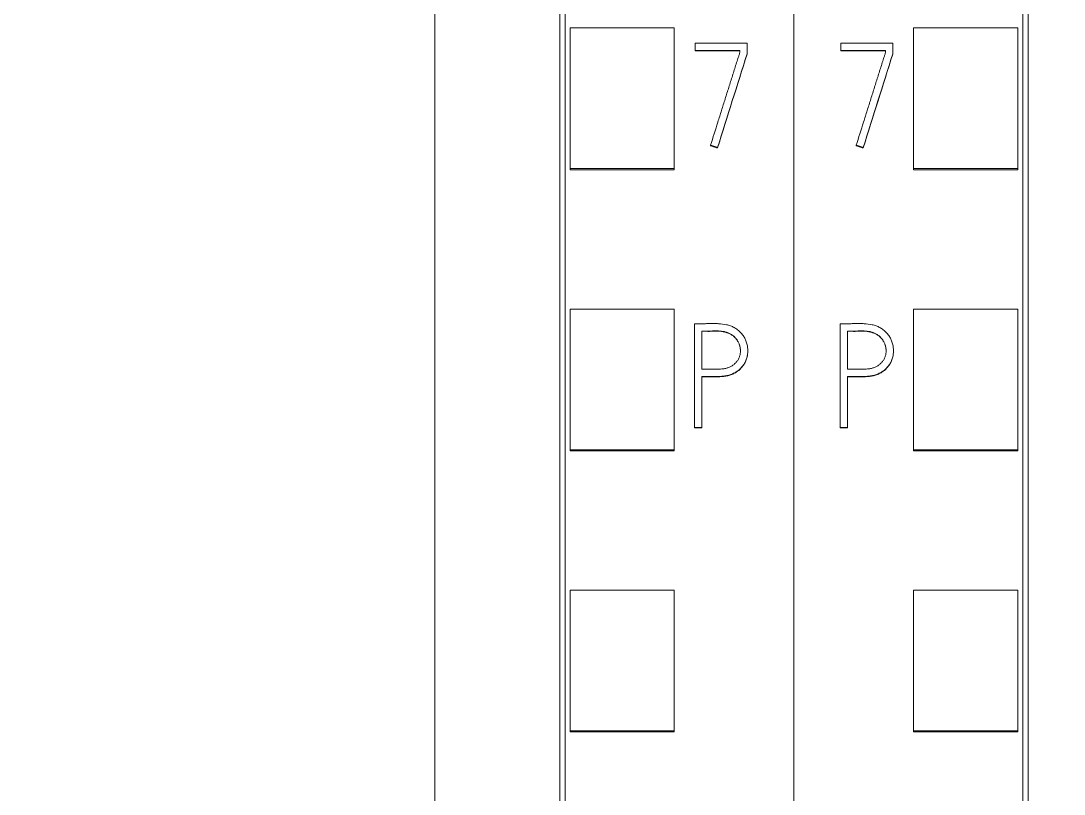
# Model space of a CAD drawing. Header units: millimetres. Extents: x 1359 to 3577, y 1333 to 3557.
# Drawn here: x 2821.31 to 2841.36, y 3261.64 to 3276.49 of the extents above; entities that cross this region are included whole.
import ezdxf

# ---------------------------------------------------------------- set-up
doc = ezdxf.new("R2010")
doc.units = ezdxf.units.MM
doc.set_wipeout_variables(frame=1)
doc.layers.add('! NO PLOT !', color=7, linetype='Continuous', true_color=0xff75dd, plot=False)
doc.layers.add('000-PI-Oprema', color=30, linetype='Continuous', lineweight=5)
doc.layers.add('002-PI-Kabelska kanalica', color=150, linetype='Continuous')

# ---------------------------------------------------------------- blocks, each defined once
blk = doc.blocks.new('S7-1500 DQ HF - 6ES7522-1BL01-0AB0')
blk.add_wipeout([(0, 147), (34.8, 147), (34.8, 0), (0, 0)])
at = {"layer": '000-PI-Oprema', "color": 0, "linetype": 'ByBlock', "lineweight": 0}
for p, q in [((0, 134.681), (0, 21.262)), ((34.8, 134.681), (34.8, 21.262)), ((4.4, 132.4), (4.4, 23.585)), ((30.4, 23.585), (30.4, 132.4)), ((2.3, 90.572), (2.3, 93.274)), ((4.3, 93.274), (2.3, 93.274)), ((4.3, 90.572), (4.3, 93.274)), ((30.5, 90.572), (30.5, 93.274)), ((30.5, 93.274), (32.5, 93.274)), ((32.5, 90.572), (32.5, 93.274)), ((0.901, 92.839), (0.901, 92.98)), ((0.901, 92.98), (1.899, 92.98)), ((1.899, 92.98), (1.899, 92.779)), ((32.901, 92.839), (32.901, 92.98)), ((32.901, 92.98), (33.899, 92.98)), ((33.899, 92.98), (33.899, 92.779)), ((1.761, 92.839), (0.901, 92.839)), ((0.901, 92.839), (0.901, 92.833)), ((0.901, 92.833), (1.761, 92.833)), ((1.761, 92.801), (1.761, 92.839)), ((1.899, 92.779), (1.899, 92.772)), ((32.901, 92.839), (32.901, 92.833)), ((33.761, 92.839), (32.901, 92.839)), ((32.901, 92.833), (33.761, 92.833)), ((33.761, 92.801), (33.761, 92.839)), ((33.899, 92.779), (33.899, 92.772)), ((1.198, 91.019), (1.198, 91.013)), ((1.331, 90.975), (1.331, 90.969)), ((33.198, 91.019), (33.198, 91.013)), ((33.331, 90.975), (33.331, 90.969)), ((4.3, 90.572), (2.3, 90.572)), ((2.3, 90.549), (2.3, 90.572)), ((4.3, 90.549), (2.3, 90.549)), ((4.3, 90.549), (4.3, 90.572)), ((30.5, 90.549), (30.5, 90.572)), ((30.5, 90.572), (32.5, 90.572)), ((30.5, 90.549), (32.5, 90.549)), ((32.5, 90.549), (32.5, 90.572)), ((2.3, 85.17), (2.3, 87.872)), ((4.3, 87.872), (2.3, 87.872)), ((4.3, 85.17), (4.3, 87.872)), ((30.5, 85.17), (30.5, 87.872)), ((30.5, 87.872), (32.5, 87.872)), ((32.5, 85.17), (32.5, 87.872)), ((0.887, 87.592), (0.887, 85.597)), ((1.028, 86.718), (1.028, 87.451)), ((32.887, 87.592), (32.887, 85.597)), ((33.028, 86.718), (33.028, 87.451)), ((1.913, 87.066), (1.913, 87.072)), ((33.913, 87.066), (33.913, 87.072)), ((1.028, 85.597), (1.028, 86.577)), ((33.028, 85.597), (33.028, 86.577)), ((0.887, 85.597), (0.887, 85.591)), ((0.887, 85.597), (1.028, 85.597)), ((1.028, 85.591), (0.887, 85.591)), ((1.028, 85.597), (1.028, 85.591)), ((32.887, 85.597), (33.028, 85.597)), ((32.887, 85.597), (32.887, 85.591)), ((33.028, 85.591), (32.887, 85.591)), ((33.028, 85.597), (33.028, 85.591)), ((4.3, 85.17), (2.3, 85.17)), ((2.3, 85.149), (2.3, 85.17)), ((4.3, 85.149), (2.3, 85.149)), ((4.3, 85.149), (4.3, 85.17)), ((30.5, 85.149), (30.5, 85.17)), ((30.5, 85.17), (32.5, 85.17)), ((30.5, 85.149), (32.5, 85.149)), ((32.5, 85.149), (32.5, 85.17)), ((2.3, 79.769), (2.3, 82.471)), ((4.3, 82.471), (2.3, 82.471)), ((4.3, 79.769), (4.3, 82.471)), ((30.5, 79.769), (30.5, 82.471)), ((30.5, 82.471), (32.5, 82.471)), ((32.5, 79.769), (32.5, 82.471)), ((4.3, 79.769), (2.3, 79.769)), ((2.3, 79.75), (2.3, 79.769)), ((4.3, 79.75), (2.3, 79.75)), ((4.3, 79.75), (4.3, 79.769)), ((30.5, 79.769), (32.5, 79.769)), ((30.5, 79.75), (30.5, 79.769)), ((30.5, 79.75), (32.5, 79.75)), ((32.5, 79.75), (32.5, 79.769))]:
    blk.add_line(p, q, dxfattribs=at)
at = {"layer": '000-PI-Oprema', "color": 7, "linetype": 'Continuous', "lineweight": 13}
for centre, major_axis, ratio, start_param, end_param in [((-3.089, 15.101), (313.738, 999.409), 0.017713, 1.498557, 1.500366), ((-3.018, 16.231), (311.41, 991.927), 0.017584, 1.499077, 1.5009), ((28.877, 14.546), (314.869, 1003.042), 0.017776, 1.498303, 1.500106), ((28.931, 15.398), (313.115, 997.405), 0.01768, 1.498694, 1.500508)]:
    blk.add_ellipse(centre, major_axis=major_axis, ratio=ratio, start_param=start_param, end_param=end_param, dxfattribs=at)
at = {"layer": '000-PI-Oprema', "color": 0, "linetype": 'ByBlock', "lineweight": 0}
for points, knots in [([(4.5, 132.586), (4.5, 129.542), (4.5, 119.972), (4.5, 105.802), (4.5, 91.235), (4.5, 77.025), (4.5, 62.731), (4.5, 47.245), (4.5, 34.605), (4.5, 26.64), (4.5, 23.299)], [0, 0, 0, 0, 0.083934, 0.263736, 0.389889, 0.484142, 0.653794, 0.78188, 0.908517, 1, 1, 1, 1]), ([(30.3, 23.299), (30.3, 26.64), (30.3, 34.605), (30.3, 47.245), (30.3, 62.731), (30.3, 77.025), (30.3, 91.235), (30.3, 105.802), (30.3, 119.972), (30.3, 129.542), (30.3, 132.586)], [0, 0, 0, 0, 0.091483, 0.21812, 0.346206, 0.515858, 0.610111, 0.736264, 0.916066, 1, 1, 1, 1]), ([(27.9, 129.52), (27.9, 127.497), (27.9, 118.948), (27.9, 105.802), (27.9, 91.235), (27.9, 77.025), (27.9, 62.731), (27.9, 47.245), (27.9, 34.486), (27.9, 25.605), (27.9, 21.348), (27.9, 20.55)], [0, 0, 0, 0, 0.055935, 0.236292, 0.362833, 0.457376, 0.627551, 0.756032, 0.883059, 0.978086, 1, 1, 1, 1]), ([(1.198, 91.019), (1.244, 91.168), (1.291, 91.316), (1.361, 91.539), (1.385, 91.613), (1.431, 91.762), (1.454, 91.836), (1.489, 91.948), (1.501, 91.985), (1.525, 92.059), (1.536, 92.096), (1.571, 92.207), (1.595, 92.282), (1.642, 92.43), (1.665, 92.504), (1.7, 92.616), (1.712, 92.653), (1.73, 92.708), (1.736, 92.727), (1.745, 92.755), (1.748, 92.764), (1.754, 92.782), (1.757, 92.792), (1.761, 92.801)], [0, 0, 0, 0, 0.25, 0.25, 0.375, 0.375, 0.5, 0.5, 0.5625, 0.5625, 0.625, 0.625, 0.75, 0.75, 0.875, 0.875, 0.9375, 0.9375, 0.96875, 0.96875, 0.984375, 0.984375, 1, 1, 1, 1]), ([(33.198, 91.019), (33.244, 91.168), (33.291, 91.316), (33.361, 91.539), (33.385, 91.613), (33.431, 91.762), (33.454, 91.836), (33.489, 91.948), (33.501, 91.985), (33.525, 92.059), (33.536, 92.096), (33.571, 92.207), (33.595, 92.282), (33.642, 92.43), (33.665, 92.504), (33.7, 92.616), (33.712, 92.653), (33.73, 92.708), (33.736, 92.727), (33.745, 92.755), (33.748, 92.764), (33.754, 92.782), (33.757, 92.792), (33.761, 92.801)], [0, 0, 0, 0, 0.25, 0.25, 0.375, 0.375, 0.5, 0.5, 0.5625, 0.5625, 0.625, 0.625, 0.75, 0.75, 0.875, 0.875, 0.9375, 0.9375, 0.96875, 0.96875, 0.984375, 0.984375, 1, 1, 1, 1]), ([(1.028, 86.577), (1.08, 86.577), (1.132, 86.577), (1.235, 86.576), (1.287, 86.575), (1.364, 86.577), (1.39, 86.578), (1.428, 86.582), (1.441, 86.583), (1.467, 86.586), (1.48, 86.588), (1.518, 86.595), (1.543, 86.601), (1.592, 86.617), (1.616, 86.627), (1.651, 86.644), (1.663, 86.65), (1.685, 86.663), (1.696, 86.67), (1.728, 86.692), (1.748, 86.709), (1.776, 86.735), (1.785, 86.745), (1.802, 86.764), (1.811, 86.774), (1.834, 86.804), (1.848, 86.826), (1.865, 86.86), (1.871, 86.872), (1.881, 86.896), (1.886, 86.908), (1.898, 86.945), (1.903, 86.97), (1.909, 87.008), (1.911, 87.021), (1.913, 87.047), (1.913, 87.06), (1.913, 87.099), (1.911, 87.125), (1.905, 87.163), (1.903, 87.175), (1.897, 87.201), (1.894, 87.213), (1.882, 87.25), (1.873, 87.274), (1.856, 87.309), (1.85, 87.32), (1.837, 87.343), (1.83, 87.354), (1.808, 87.386), (1.791, 87.406), (1.756, 87.443), (1.736, 87.46), (1.706, 87.484), (1.695, 87.491), (1.673, 87.506), (1.662, 87.512), (1.628, 87.531), (1.605, 87.541), (1.568, 87.555), (1.556, 87.559), (1.531, 87.566), (1.518, 87.569), (1.455, 87.583), (1.404, 87.589), (1.327, 87.593), (1.301, 87.594), (1.249, 87.594), (1.198, 87.594), (1.146, 87.593), (1.094, 87.592), (1.016, 87.592), (0.939, 87.592), (0.887, 87.592)], [0, 0, 0, 0, 0.0625, 0.0625, 0.125, 0.125, 0.15625, 0.15625, 0.171875, 0.171875, 0.1875, 0.1875, 0.21875, 0.21875, 0.25, 0.25, 0.265625, 0.265625, 0.28125, 0.28125, 0.3125, 0.3125, 0.328125, 0.328125, 0.34375, 0.34375, 0.375, 0.375, 0.390625, 0.390625, 0.40625, 0.40625, 0.4375, 0.4375, 0.453125, 0.453125, 0.46875, 0.46875, 0.5, 0.5, 0.515625, 0.515625, 0.53125, 0.53125, 0.5625, 0.5625, 0.578125, 0.578125, 0.59375, 0.59375, 0.625, 0.625, 0.65625, 0.65625, 0.671875, 0.671875, 0.6875, 0.6875, 0.71875, 0.71875, 0.734375, 0.734375, 0.75, 0.75, 0.8125, 0.8125, 0.84375, 0.84375, 0.875, 0.90625, 0.90625, 0.9375, 1, 1, 1, 1]), ([(1.028, 87.451), (1.067, 87.452), (1.106, 87.451), (1.164, 87.451), (1.183, 87.451), (1.222, 87.452), (1.241, 87.452), (1.299, 87.454), (1.338, 87.454), (1.396, 87.45), (1.415, 87.448), (1.454, 87.442), (1.473, 87.438), (1.501, 87.429), (1.511, 87.426), (1.53, 87.419), (1.539, 87.415), (1.566, 87.403), (1.583, 87.393), (1.608, 87.377), (1.617, 87.371), (1.633, 87.36), (1.64, 87.353), (1.663, 87.334), (1.676, 87.32), (1.695, 87.297), (1.701, 87.289), (1.713, 87.273), (1.718, 87.264), (1.733, 87.238), (1.741, 87.22), (1.752, 87.193), (1.755, 87.183), (1.76, 87.164), (1.762, 87.154), (1.768, 87.125), (1.771, 87.105), (1.772, 87.076), (1.772, 87.066), (1.771, 87.046), (1.77, 87.036), (1.766, 87.006), (1.762, 86.987), (1.753, 86.959), (1.75, 86.95), (1.742, 86.931), (1.738, 86.922), (1.724, 86.896), (1.713, 86.879), (1.695, 86.856), (1.688, 86.848), (1.675, 86.834), (1.667, 86.827), (1.645, 86.807), (1.629, 86.795), (1.604, 86.779), (1.595, 86.774), (1.578, 86.765), (1.568, 86.761), (1.541, 86.749), (1.522, 86.742), (1.493, 86.734), (1.484, 86.732), (1.464, 86.728), (1.454, 86.727), (1.425, 86.722), (1.405, 86.721), (1.365, 86.718), (1.345, 86.718), (1.306, 86.717), (1.266, 86.717), (1.227, 86.718), (1.187, 86.718), (1.167, 86.718), (1.108, 86.718), (1.068, 86.718), (1.028, 86.718)], [0, 0, 0, 0, 0.0625, 0.0625, 0.09375, 0.09375, 0.125, 0.125, 0.1875, 0.1875, 0.21875, 0.21875, 0.25, 0.25, 0.265625, 0.265625, 0.28125, 0.28125, 0.3125, 0.3125, 0.328125, 0.328125, 0.34375, 0.34375, 0.375, 0.375, 0.390625, 0.390625, 0.40625, 0.40625, 0.4375, 0.4375, 0.453125, 0.453125, 0.46875, 0.46875, 0.5, 0.5, 0.515625, 0.515625, 0.53125, 0.53125, 0.5625, 0.5625, 0.578125, 0.578125, 0.59375, 0.59375, 0.625, 0.625, 0.640625, 0.640625, 0.65625, 0.65625, 0.6875, 0.6875, 0.703125, 0.703125, 0.71875, 0.71875, 0.75, 0.75, 0.765625, 0.765625, 0.78125, 0.78125, 0.8125, 0.8125, 0.84375, 0.84375, 0.875, 0.90625, 0.90625, 0.9375, 0.9375, 1, 1, 1, 1]), ([(1.772, 87.066), (1.772, 87.069), (1.772, 87.072), (1.771, 87.085), (1.771, 87.095), (1.769, 87.115), (1.767, 87.124), (1.762, 87.154), (1.756, 87.173), (1.746, 87.201), (1.743, 87.21), (1.734, 87.228), (1.721, 87.254), (1.705, 87.279), (1.686, 87.302), (1.68, 87.309), (1.666, 87.324), (1.659, 87.331), (1.637, 87.351), (1.621, 87.363), (1.596, 87.379), (1.587, 87.384), (1.57, 87.394), (1.561, 87.398), (1.534, 87.411), (1.516, 87.418), (1.478, 87.43), (1.459, 87.435), (1.42, 87.441), (1.4, 87.444), (1.342, 87.448), (1.302, 87.448), (1.244, 87.446), (1.224, 87.446), (1.185, 87.445), (1.165, 87.445), (1.107, 87.445), (1.067, 87.446), (1.028, 87.445)], [0, 0, 0, 0, 0.009533, 0.009533, 0.040485, 0.040485, 0.071437, 0.071437, 0.133342, 0.133342, 0.164294, 0.164294, 0.195246, 0.25715, 0.25715, 0.288102, 0.288102, 0.319054, 0.319054, 0.380958, 0.380958, 0.41191, 0.41191, 0.442862, 0.442862, 0.504767, 0.504767, 0.566671, 0.566671, 0.628575, 0.628575, 0.752383, 0.752383, 0.814287, 0.814287, 0.876192, 0.876192, 1, 1, 1, 1]), ([(33.028, 86.577), (33.08, 86.577), (33.132, 86.577), (33.235, 86.576), (33.287, 86.575), (33.364, 86.577), (33.39, 86.578), (33.428, 86.582), (33.441, 86.583), (33.467, 86.586), (33.48, 86.588), (33.518, 86.595), (33.543, 86.601), (33.592, 86.617), (33.616, 86.627), (33.651, 86.644), (33.663, 86.65), (33.685, 86.663), (33.696, 86.67), (33.728, 86.692), (33.748, 86.709), (33.776, 86.735), (33.785, 86.745), (33.802, 86.764), (33.811, 86.774), (33.834, 86.804), (33.848, 86.826), (33.865, 86.86), (33.871, 86.872), (33.881, 86.896), (33.886, 86.908), (33.898, 86.945), (33.903, 86.97), (33.909, 87.008), (33.911, 87.021), (33.913, 87.047), (33.913, 87.06), (33.913, 87.099), (33.911, 87.125), (33.905, 87.163), (33.903, 87.175), (33.897, 87.201), (33.894, 87.213), (33.882, 87.25), (33.873, 87.274), (33.856, 87.309), (33.85, 87.32), (33.837, 87.343), (33.83, 87.354), (33.808, 87.386), (33.791, 87.406), (33.756, 87.443), (33.736, 87.46), (33.706, 87.484), (33.695, 87.491), (33.673, 87.506), (33.662, 87.512), (33.628, 87.531), (33.605, 87.541), (33.568, 87.555), (33.556, 87.559), (33.531, 87.566), (33.518, 87.569), (33.455, 87.583), (33.404, 87.589), (33.327, 87.593), (33.301, 87.594), (33.249, 87.594), (33.198, 87.594), (33.146, 87.593), (33.094, 87.592), (33.016, 87.592), (32.939, 87.592), (32.887, 87.592)], [0, 0, 0, 0, 0.0625, 0.0625, 0.125, 0.125, 0.15625, 0.15625, 0.171875, 0.171875, 0.1875, 0.1875, 0.21875, 0.21875, 0.25, 0.25, 0.265625, 0.265625, 0.28125, 0.28125, 0.3125, 0.3125, 0.328125, 0.328125, 0.34375, 0.34375, 0.375, 0.375, 0.390625, 0.390625, 0.40625, 0.40625, 0.4375, 0.4375, 0.453125, 0.453125, 0.46875, 0.46875, 0.5, 0.5, 0.515625, 0.515625, 0.53125, 0.53125, 0.5625, 0.5625, 0.578125, 0.578125, 0.59375, 0.59375, 0.625, 0.625, 0.65625, 0.65625, 0.671875, 0.671875, 0.6875, 0.6875, 0.71875, 0.71875, 0.734375, 0.734375, 0.75, 0.75, 0.8125, 0.8125, 0.84375, 0.84375, 0.875, 0.90625, 0.90625, 0.9375, 1, 1, 1, 1]), ([(33.028, 87.451), (33.067, 87.452), (33.106, 87.451), (33.164, 87.451), (33.183, 87.451), (33.222, 87.452), (33.241, 87.452), (33.299, 87.454), (33.338, 87.454), (33.396, 87.45), (33.415, 87.448), (33.454, 87.442), (33.473, 87.438), (33.501, 87.429), (33.511, 87.426), (33.53, 87.419), (33.539, 87.415), (33.566, 87.403), (33.583, 87.393), (33.608, 87.377), (33.617, 87.371), (33.633, 87.36), (33.64, 87.353), (33.663, 87.334), (33.676, 87.32), (33.695, 87.297), (33.701, 87.289), (33.713, 87.273), (33.718, 87.264), (33.733, 87.238), (33.741, 87.22), (33.752, 87.193), (33.755, 87.183), (33.76, 87.164), (33.762, 87.154), (33.768, 87.125), (33.771, 87.105), (33.772, 87.076), (33.772, 87.066), (33.771, 87.046), (33.77, 87.036), (33.766, 87.006), (33.762, 86.987), (33.753, 86.959), (33.75, 86.95), (33.742, 86.931), (33.738, 86.922), (33.724, 86.896), (33.713, 86.879), (33.695, 86.856), (33.688, 86.848), (33.675, 86.834), (33.667, 86.827), (33.645, 86.807), (33.629, 86.795), (33.604, 86.779), (33.595, 86.774), (33.578, 86.765), (33.568, 86.761), (33.541, 86.749), (33.522, 86.742), (33.493, 86.734), (33.484, 86.732), (33.464, 86.728), (33.454, 86.727), (33.425, 86.722), (33.405, 86.721), (33.365, 86.718), (33.345, 86.718), (33.306, 86.717), (33.266, 86.717), (33.227, 86.718), (33.187, 86.718), (33.167, 86.718), (33.108, 86.718), (33.068, 86.718), (33.028, 86.718)], [0, 0, 0, 0, 0.0625, 0.0625, 0.09375, 0.09375, 0.125, 0.125, 0.1875, 0.1875, 0.21875, 0.21875, 0.25, 0.25, 0.265625, 0.265625, 0.28125, 0.28125, 0.3125, 0.3125, 0.328125, 0.328125, 0.34375, 0.34375, 0.375, 0.375, 0.390625, 0.390625, 0.40625, 0.40625, 0.4375, 0.4375, 0.453125, 0.453125, 0.46875, 0.46875, 0.5, 0.5, 0.515625, 0.515625, 0.53125, 0.53125, 0.5625, 0.5625, 0.578125, 0.578125, 0.59375, 0.59375, 0.625, 0.625, 0.640625, 0.640625, 0.65625, 0.65625, 0.6875, 0.6875, 0.703125, 0.703125, 0.71875, 0.71875, 0.75, 0.75, 0.765625, 0.765625, 0.78125, 0.78125, 0.8125, 0.8125, 0.84375, 0.84375, 0.875, 0.90625, 0.90625, 0.9375, 0.9375, 1, 1, 1, 1]), ([(33.772, 87.066), (33.772, 87.069), (33.772, 87.072), (33.771, 87.085), (33.771, 87.095), (33.769, 87.115), (33.767, 87.124), (33.762, 87.154), (33.756, 87.173), (33.746, 87.201), (33.743, 87.21), (33.734, 87.228), (33.721, 87.254), (33.705, 87.279), (33.686, 87.302), (33.68, 87.309), (33.666, 87.324), (33.659, 87.331), (33.637, 87.351), (33.621, 87.363), (33.596, 87.379), (33.587, 87.384), (33.57, 87.394), (33.561, 87.398), (33.534, 87.411), (33.516, 87.418), (33.478, 87.43), (33.459, 87.435), (33.42, 87.441), (33.4, 87.444), (33.342, 87.448), (33.302, 87.448), (33.244, 87.446), (33.224, 87.446), (33.185, 87.445), (33.165, 87.445), (33.107, 87.445), (33.067, 87.446), (33.028, 87.445)], [0, 0, 0, 0, 0.009533, 0.009533, 0.040485, 0.040485, 0.071437, 0.071437, 0.133342, 0.133342, 0.164294, 0.164294, 0.195246, 0.25715, 0.25715, 0.288102, 0.288102, 0.319054, 0.319054, 0.380958, 0.380958, 0.41191, 0.41191, 0.442862, 0.442862, 0.504767, 0.504767, 0.566671, 0.566671, 0.628575, 0.628575, 0.752383, 0.752383, 0.814287, 0.814287, 0.876192, 0.876192, 1, 1, 1, 1]), ([(1.913, 87.066), (1.913, 87.041), (1.911, 87.016), (1.906, 86.979), (1.903, 86.966), (1.897, 86.941), (1.894, 86.928), (1.882, 86.891), (1.872, 86.867), (1.849, 86.822), (1.835, 86.8), (1.811, 86.769), (1.803, 86.759), (1.786, 86.739), (1.777, 86.73), (1.749, 86.703), (1.729, 86.687), (1.697, 86.665), (1.686, 86.658), (1.663, 86.644), (1.652, 86.638), (1.617, 86.621), (1.593, 86.611), (1.556, 86.599), (1.544, 86.596), (1.518, 86.589), (1.506, 86.587), (1.442, 86.575), (1.391, 86.572), (1.287, 86.569), (1.236, 86.57), (1.132, 86.571), (1.08, 86.571), (1.028, 86.571)], [0, 0, 0, 0, 0.065171, 0.065171, 0.098558, 0.098558, 0.131944, 0.131944, 0.198718, 0.198718, 0.265491, 0.265491, 0.298878, 0.298878, 0.332265, 0.332265, 0.399038, 0.399038, 0.432425, 0.432425, 0.465812, 0.465812, 0.532585, 0.532585, 0.565972, 0.565972, 0.599359, 0.599359, 0.732906, 0.732906, 0.866453, 0.866453, 1, 1, 1, 1]), ([(33.913, 87.066), (33.913, 87.041), (33.911, 87.016), (33.906, 86.979), (33.903, 86.966), (33.897, 86.941), (33.894, 86.928), (33.882, 86.891), (33.872, 86.867), (33.849, 86.822), (33.835, 86.8), (33.811, 86.769), (33.803, 86.759), (33.786, 86.739), (33.777, 86.73), (33.749, 86.703), (33.729, 86.687), (33.697, 86.665), (33.686, 86.658), (33.663, 86.644), (33.652, 86.638), (33.617, 86.621), (33.593, 86.611), (33.556, 86.599), (33.544, 86.596), (33.518, 86.589), (33.506, 86.587), (33.442, 86.575), (33.391, 86.572), (33.287, 86.569), (33.236, 86.57), (33.132, 86.571), (33.08, 86.571), (33.028, 86.571)], [0, 0, 0, 0, 0.065171, 0.065171, 0.098558, 0.098558, 0.131944, 0.131944, 0.198718, 0.198718, 0.265491, 0.265491, 0.298878, 0.298878, 0.332265, 0.332265, 0.399038, 0.399038, 0.432425, 0.432425, 0.465812, 0.465812, 0.532585, 0.532585, 0.565972, 0.565972, 0.599359, 0.599359, 0.732906, 0.732906, 0.866453, 0.866453, 1, 1, 1, 1])]:
    blk.add_open_spline(points, degree=3, knots=knots, dxfattribs=at)
for points, weights in [([(1.331, 90.975), (1.264, 90.997), (1.198, 91.019)], [0.499999570966, 0.500000429034, 0.499999570966]), ([(1.198, 91.013), (1.264, 90.991), (1.331, 90.969)], [0.500000086338, 0.499999913662, 0.500000086338]), ([(33.331, 90.975), (33.264, 90.997), (33.198, 91.019)], [0.500000745071, 0.499999254929, 0.500000745071]), ([(33.198, 91.013), (33.264, 90.991), (33.331, 90.969)], [0.500000506384, 0.499999493616, 0.500000506384])]:
    blk.add_rational_spline(points, weights, degree=2, dxfattribs=at)
blk = doc.blocks.new('6ES7590-1AB60-0AA0-montažna za 1500')
at = {"layer": '! NO PLOT !'}
for points in [[(46244.899, 47086.537), (46245.417, 47086.537), (46245.936, 47086.537), (46246.454, 47086.537)], [(46244.899, 47086.309), (46244.899, 47086.385), (46244.899, 47086.461), (46244.899, 47086.537)], [(46246.454, 47086.537), (46246.454, 47086.461), (46246.454, 47086.385), (46246.454, 47086.309)], [(46246.17, 47086.309), (46245.746, 47086.309), (46245.323, 47086.309), (46244.899, 47086.309)], [(46245.11, 47084.142), (46245.463, 47084.864), (46245.817, 47085.587), (46246.17, 47086.309)], [(46246.454, 47086.309), (46246.108, 47085.587), (46245.761, 47084.864), (46245.414, 47084.142)], [(46245.414, 47084.142), (46245.313, 47084.142), (46245.211, 47084.142), (46245.11, 47084.142)], [(46246.797, 47082.375), (46246.791, 47082.275), (46246.785, 47082.176), (46246.78, 47082.076)], [(46254.114, 47079.14), (46254.492, 47080.205), (46254.871, 47081.269), (46255.249, 47082.333)], [(46255.249, 47082.333), (46255.405, 47082.333), (46255.56, 47082.333), (46255.716, 47082.333)], [(46255.716, 47082.333), (46256.098, 47081.269), (46256.479, 47080.205), (46256.861, 47079.14)], [(46256.989, 47079.14), (46257.367, 47080.205), (46257.746, 47081.269), (46258.124, 47082.333)], [(46258.124, 47082.333), (46258.28, 47082.333), (46258.435, 47082.333), (46258.591, 47082.333)], [(46258.591, 47082.333), (46258.972, 47081.269), (46259.354, 47080.205), (46259.736, 47079.14)], [(46251.205, 47080.571), (46250.85, 47080.571), (46250.495, 47080.571), (46250.139, 47080.571)], [(46250.139, 47080.571), (46250.139, 47080.477), (46250.139, 47080.384), (46250.139, 47080.29)], [(46251.205, 47080.29), (46251.205, 47080.384), (46251.205, 47080.477), (46251.205, 47080.571)], [(46254.991, 47080.563), (46255.314, 47080.563), (46255.636, 47080.563), (46255.959, 47080.563)], [(46257.866, 47080.563), (46258.189, 47080.563), (46258.511, 47080.563), (46258.834, 47080.563)], [(46250.139, 47080.29), (46250.495, 47080.29), (46250.85, 47080.29), (46251.205, 47080.29)], [(46254.88, 47080.258), (46254.749, 47079.886), (46254.619, 47079.513), (46254.488, 47079.14)], [(46256.07, 47080.258), (46255.673, 47080.258), (46255.277, 47080.258), (46254.88, 47080.258)], [(46256.462, 47079.14), (46256.331, 47079.513), (46256.201, 47079.886), (46256.07, 47080.258)], [(46257.755, 47080.258), (46257.624, 47079.886), (46257.494, 47079.513), (46257.363, 47079.14)], [(46258.945, 47080.258), (46258.548, 47080.258), (46258.152, 47080.258), (46257.755, 47080.258)], [(46259.337, 47079.14), (46259.206, 47079.513), (46259.076, 47079.886), (46258.945, 47080.258)], [(46254.488, 47079.14), (46254.363, 47079.14), (46254.239, 47079.14), (46254.114, 47079.14)], [(46256.861, 47079.14), (46256.728, 47079.14), (46256.595, 47079.14), (46256.462, 47079.14)], [(46257.363, 47079.14), (46257.238, 47079.14), (46257.113, 47079.14), (46256.989, 47079.14)], [(46259.736, 47079.14), (46259.603, 47079.14), (46259.47, 47079.14), (46259.337, 47079.14)]]:
    blk.add_open_spline(points, degree=3, dxfattribs=at)
for points, knots in [([(46245.348, 47080.789), (46245.423, 47080.886), (46245.593, 47081.041), (46245.908, 47081.155), (46246.262, 47081.168), (46246.623, 47081.059), (46247.001, 47080.704), (46247.097, 47080.152), (46246.98, 47079.628), (46246.703, 47079.304), (46246.351, 47079.117), (46245.945, 47079.079), (46245.493, 47079.157), (46245.149, 47079.465), (46244.987, 47079.887), (46244.923, 47080.449), (46244.993, 47081.162), (46245.309, 47081.878), (46245.821, 47082.256), (46246.316, 47082.379), (46246.624, 47082.391), (46246.797, 47082.375)], [0, 0, 0, 0, 0.038457, 0.07693, 0.106706, 0.154905, 0.197191, 0.271397, 0.327022, 0.370333, 0.407489, 0.456055, 0.502478, 0.55532, 0.599364, 0.64919, 0.741035, 0.834019, 0.897369, 0.94389, 1, 1, 1, 1]), ([(46248.863, 47082.359), (46248.679, 47082.396), (46248.296, 47082.379), (46247.789, 47082.078), (46247.583, 47081.518), (46247.52, 47080.973), (46247.524, 47080.457), (46247.583, 47079.996), (46247.727, 47079.548), (46248.024, 47079.221), (46248.479, 47079.081), (46248.957, 47079.086), (46249.377, 47079.348), (46249.652, 47079.849), (46249.727, 47080.411), (46249.725, 47081.061), (46249.655, 47081.526), (46249.504, 47081.917), (46249.269, 47082.225), (46249.001, 47082.332), (46248.863, 47082.359)], [0, 0, 0, 0, 0.0625, 0.125, 0.1875, 0.25, 0.3125, 0.359375, 0.40625, 0.46875, 0.5, 0.5625, 0.625, 0.65625, 0.75, 0.8125, 0.875, 0.90625, 0.953125, 1, 1, 1, 1]), ([(46252.957, 47082.359), (46252.773, 47082.396), (46252.39, 47082.379), (46251.884, 47082.078), (46251.677, 47081.518), (46251.614, 47080.973), (46251.619, 47080.457), (46251.677, 47079.996), (46251.821, 47079.548), (46252.118, 47079.221), (46252.573, 47079.081), (46253.051, 47079.086), (46253.471, 47079.348), (46253.746, 47079.849), (46253.822, 47080.411), (46253.819, 47081.061), (46253.749, 47081.526), (46253.599, 47081.917), (46253.363, 47082.225), (46253.095, 47082.332), (46252.957, 47082.359)], [0, 0, 0, 0, 0.0625, 0.125, 0.1875, 0.25, 0.3125, 0.359375, 0.40625, 0.46875, 0.5, 0.5625, 0.625, 0.65625, 0.75, 0.8125, 0.875, 0.90625, 0.953125, 1, 1, 1, 1]), ([(46261.365, 47082.359), (46261.181, 47082.396), (46260.799, 47082.379), (46260.292, 47082.078), (46260.086, 47081.518), (46260.022, 47080.973), (46260.027, 47080.457), (46260.085, 47079.996), (46260.229, 47079.548), (46260.526, 47079.221), (46260.981, 47079.081), (46261.459, 47079.086), (46261.88, 47079.348), (46262.154, 47079.849), (46262.23, 47080.411), (46262.227, 47081.061), (46262.157, 47081.526), (46262.007, 47081.917), (46261.771, 47082.225), (46261.503, 47082.332), (46261.365, 47082.359)], [0, 0, 0, 0, 0.0625, 0.125, 0.1875, 0.25, 0.3125, 0.359375, 0.40625, 0.46875, 0.5, 0.5625, 0.625, 0.65625, 0.75, 0.8125, 0.875, 0.90625, 0.953125, 1, 1, 1, 1]), ([(46246.78, 47082.076), (46246.698, 47082.082), (46246.635, 47082.084), (46246.158, 47082.084), (46245.836, 47081.926), (46245.482, 47081.398), (46245.389, 47081.125), (46245.348, 47080.789)], [0, 0, 0, 0, 0.058605, 0.058605, 0.623644, 0.623644, 1, 1, 1, 1]), ([(46249.193, 47081.714), (46249.128, 47081.84), (46248.953, 47082.039), (46248.583, 47082.099), (46248.221, 47081.992), (46247.96, 47081.581), (46247.905, 47081.084), (46247.899, 47080.518), (46247.931, 47080.025), (46248.138, 47079.547), (46248.553, 47079.351), (46248.999, 47079.45), (46249.261, 47079.831), (46249.328, 47080.247), (46249.353, 47080.673), (46249.345, 47081.062), (46249.301, 47081.413), (46249.242, 47081.618), (46249.193, 47081.714)], [0, 0, 0, 0, 0.0625, 0.109375, 0.15625, 0.21875, 0.3125, 0.375, 0.46875, 0.53125, 0.59375, 0.65625, 0.71875, 0.78125, 0.84375, 0.90625, 0.953125, 1, 1, 1, 1]), ([(46253.287, 47081.714), (46253.222, 47081.84), (46253.047, 47082.039), (46252.677, 47082.099), (46252.315, 47081.992), (46252.054, 47081.581), (46251.999, 47081.084), (46251.993, 47080.518), (46252.025, 47080.025), (46252.232, 47079.547), (46252.647, 47079.351), (46253.093, 47079.45), (46253.355, 47079.831), (46253.423, 47080.247), (46253.448, 47080.673), (46253.439, 47081.062), (46253.395, 47081.413), (46253.336, 47081.618), (46253.287, 47081.714)], [0, 0, 0, 0, 0.0625, 0.109375, 0.15625, 0.21875, 0.3125, 0.375, 0.46875, 0.53125, 0.59375, 0.65625, 0.71875, 0.78125, 0.84375, 0.90625, 0.953125, 1, 1, 1, 1]), ([(46255.479, 47082.018), (46255.425, 47081.836), (46255.359, 47081.63), (46255.187, 47081.12), (46255.088, 47080.842), (46254.991, 47080.563)], [0, 0, 0, 0, 0.450902, 0.450902, 1, 1, 1, 1]), ([(46255.959, 47080.563), (46255.865, 47080.843), (46255.77, 47081.123), (46255.603, 47081.618), (46255.537, 47081.823), (46255.479, 47082.018)], [0, 0, 0, 0, 0.565723, 0.565723, 1, 1, 1, 1]), ([(46258.354, 47082.018), (46258.3, 47081.836), (46258.234, 47081.63), (46258.062, 47081.12), (46257.963, 47080.842), (46257.866, 47080.563)], [0, 0, 0, 0, 0.450902, 0.450902, 1, 1, 1, 1]), ([(46258.834, 47080.563), (46258.739, 47080.843), (46258.645, 47081.123), (46258.478, 47081.618), (46258.412, 47081.823), (46258.354, 47082.018)], [0, 0, 0, 0, 0.565723, 0.565723, 1, 1, 1, 1]), ([(46261.695, 47081.714), (46261.63, 47081.84), (46261.455, 47082.039), (46261.086, 47082.099), (46260.723, 47081.992), (46260.463, 47081.581), (46260.407, 47081.084), (46260.402, 47080.518), (46260.433, 47080.025), (46260.641, 47079.547), (46261.055, 47079.351), (46261.501, 47079.45), (46261.763, 47079.831), (46261.831, 47080.247), (46261.856, 47080.673), (46261.847, 47081.062), (46261.803, 47081.413), (46261.744, 47081.618), (46261.695, 47081.714)], [0, 0, 0, 0, 0.0625, 0.109375, 0.15625, 0.21875, 0.3125, 0.375, 0.46875, 0.53125, 0.59375, 0.65625, 0.71875, 0.78125, 0.84375, 0.90625, 0.953125, 1, 1, 1, 1]), ([(46246.192, 47080.844), (46246.102, 47080.866), (46245.913, 47080.874), (46245.593, 47080.768), (46245.349, 47080.454), (46245.326, 47080.071), (46245.408, 47079.65), (46245.733, 47079.388), (46246.163, 47079.379), (46246.53, 47079.539), (46246.684, 47079.905), (46246.692, 47080.275), (46246.595, 47080.609), (46246.37, 47080.789), (46246.237, 47080.834), (46246.192, 47080.844)], [0, 0, 0, 0, 0.0625, 0.125, 0.21875, 0.3125, 0.375, 0.5, 0.5625, 0.65625, 0.75, 0.8125, 0.90625, 0.96875, 1, 1, 1, 1])]:
    blk.add_open_spline(points, degree=3, knots=knots, dxfattribs=at)

msp = doc.modelspace()

# ---------------------------------------------------------------- block references
msp.add_blockref('6ES7590-1AB60-0AA0-montažna za 1500', (-43423.223, -43814.604))

# ---------------------------------------------------------------- next in the draw order: block references
at = {"layer": '002-PI-Kabelska kanalica', "color": 0, "linetype": 'ByBlock', "lineweight": 0}
msp.add_blockref('S7-1500 DQ HF - 6ES7522-1BL01-0AB0', (2801.371, 3183.083), dxfattribs=at)

# ---------------------------------------------------------------- next in the draw order: block references
msp.add_blockref('S7-1500 DQ HF - 6ES7522-1BL01-0AB0', (2836.171, 3183.083), dxfattribs=at)

doc.saveas('drawing.dxf')
